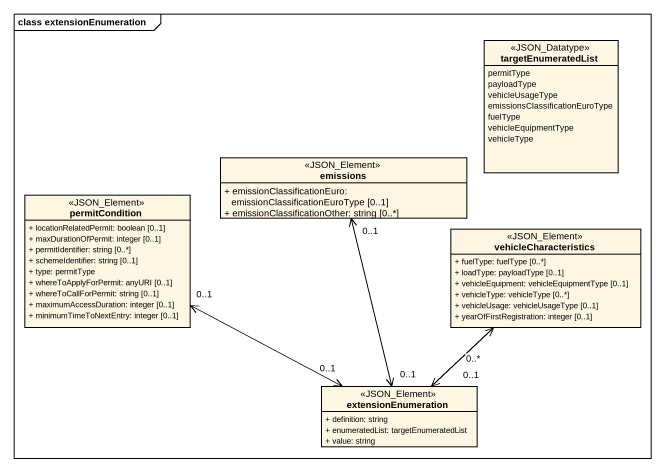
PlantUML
@startuml
mainframe class extensionEnumeration
hide circle
hide empty members
skinparam classAttributeIconSize 0
enum targetEnumeratedList <<JSON_Datatype>> {
  permitType
  payloadType
  vehicleUsageType
  emissionsClassificationEuroType
  fuelType
  vehicleEquipmentType
  vehicleType
}
class emissions <<JSON_Element>> {
  + emissionClassificationEuro: emissionClassificationEuroType [0..1]
  + emissionClassificationOther: string [0..*]
}
class permitCondition <<JSON_Element>> {
  + locationRelatedPermit: boolean [0..1]
  + maxDurationOfPermit: integer [0..1]
  + permitIdentifier: string [0..*]
  + schemeIdentifier: string [0..1]
  + type: permitType
  + whereToApplyForPermit: anyURI [0..1]
  + whereToCallForPermit: string [0..1]
  + maximumAccessDuration: integer [0..1]
  + minimumTimeToNextEntry: integer [0..1]
}
class vehicleCharacteristics <<JSON_Element>> {
  + fuelType: fuelType [0..*]
  + loadType: payloadType [0..1]
  + vehicleEquipment: vehicleEquipmentType [0..1]
  + vehicleType: vehicleType [0..*]
  + vehicleUsage: vehicleUsageType [0..1]
  + yearOfFirstRegistration: integer [0..1]
}
class extensionEnumeration <<JSON_Element>> {
  + definition: string
  + enumeratedList: targetEnumeratedList
  + value: string
}
vehicleCharacteristics "0..*" <--> "0..1" extensionEnumeration
extensionEnumeration "0..1" <-up-> "0..1" emissions
extensionEnumeration "0..1" <-left-> "0..1" permitCondition
@enduml
